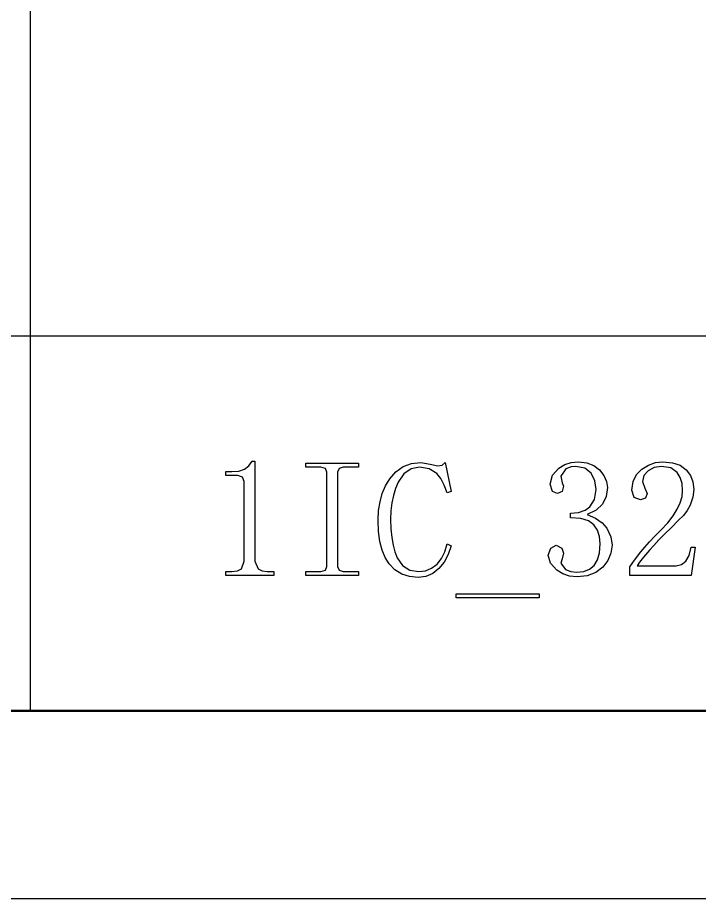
# Model space of a CAD drawing. Extents: x 0 to 420, y 0 to 297.
# Drawn here: x 310.65 to 328.85, y 0 to 23.5 of the extents above; entities that cross this region are included whole.
import ezdxf

# ---------------------------------------------------------------- set-up
doc = ezdxf.new("R2010")
doc.units = 0

msp = doc.modelspace()

# ---------------------------------------------------------------- linework, layer by layer
at = {"color": 7, "lineweight": 25}
for p, q in [((311, 5), (311, 35)), ((415, 15), (303, 15)), ((0, 0), (420, 0))]:
    msp.add_line(p, q, dxfattribs=at)
at = {"color": 7, "lineweight": 50}
for p, q in [((415, 5), (25, 5)), ((235, 5), (415, 5)), ((235, 5), (415, 5)), ((235, 5), (415, 5)), ((235, 5), (415, 5)), ((235, 5), (415, 5)), ((235, 5), (415, 5)), ((235, 5), (415, 5))]:
    msp.add_line(p, q, dxfattribs=at)
at = {"color": 7, "lineweight": 25}
for points in [[(316.985, 11.666), (316.985, 9), (317.073, 8.789), (317.178, 8.737), (317.318, 8.719), (317.494, 8.719), (317.494, 8.614), (316.213, 8.614), (316.213, 8.719), (316.371, 8.719), (316.522, 8.737), (316.625, 8.789), (316.704, 9), (316.704, 11.123), (316.66, 11.237), (316.529, 11.28), (316.213, 11.28), (316.213, 11.386), (316.371, 11.386), (316.562, 11.403), (316.713, 11.456), (316.829, 11.544), (316.915, 11.666)], [(318.346, 11.508), (318.346, 11.614), (319.75, 11.614), (319.75, 11.508), (319.346, 11.508), (319.232, 11.473), (319.189, 11.368), (319.189, 8.859), (319.232, 8.754), (319.346, 8.719), (319.75, 8.719), (319.75, 8.614), (318.346, 8.614), (318.346, 8.719), (318.75, 8.719), (318.873, 8.754), (318.908, 8.859), (318.908, 11.368), (318.873, 11.473), (318.75, 11.508)], [(321.347, 8.561), (321.114, 8.584), (320.906, 8.653), (320.724, 8.768), (320.566, 8.93), (320.462, 9.094), (320.381, 9.292), (320.323, 9.523), (320.289, 9.788), (320.277, 10.087), (320.289, 10.345), (320.326, 10.584), (320.387, 10.805), (320.473, 11.008), (320.584, 11.193), (320.751, 11.385), (320.946, 11.522), (321.168, 11.604), (321.417, 11.631), (321.663, 11.587), (321.873, 11.544), (321.987, 11.561), (322.066, 11.631), (322.224, 10.859), (322.119, 10.824), (322.041, 11.029), (321.948, 11.199), (321.838, 11.333), (321.637, 11.465), (321.382, 11.508), (321.155, 11.464), (320.965, 11.329), (320.812, 11.105), (320.739, 10.936), (320.683, 10.751), (320.643, 10.551), (320.618, 10.336), (320.61, 10.105), (320.617, 9.857), (320.638, 9.631), (320.673, 9.427), (320.723, 9.246), (320.786, 9.087), (320.928, 8.883), (321.121, 8.76), (321.365, 8.719), (321.543, 8.741), (321.704, 8.809), (321.847, 8.921), (321.967, 9.07), (322.058, 9.248), (322.119, 9.456), (322.224, 9.403), (322.149, 9.172), (322.041, 8.97), (321.9, 8.798), (321.733, 8.666), (321.549, 8.587)], [(326.517, 9.421), (326.49, 9.207), (326.408, 9.011), (326.271, 8.833), (326.086, 8.692), (325.858, 8.607), (325.587, 8.579), (325.386, 8.598), (325.205, 8.657), (325.043, 8.754), (324.872, 8.943), (324.815, 9.158), (324.885, 9.342), (325.026, 9.421), (325.175, 9.342), (325.219, 9.21), (325.184, 9.061), (325.149, 8.947), (325.28, 8.772), (325.418, 8.719), (325.57, 8.701), (325.763, 8.722), (325.92, 8.783), (326.043, 8.886), (326.131, 9.031), (326.184, 9.221), (326.201, 9.456), (326.183, 9.653), (326.127, 9.822), (326.034, 9.965), (325.891, 10.072), (325.684, 10.136), (325.412, 10.158), (325.412, 10.28), (325.625, 10.299), (325.798, 10.354), (325.929, 10.447), (326.054, 10.647), (326.096, 10.912), (326.063, 11.142), (325.964, 11.342), (325.795, 11.48), (325.552, 11.526), (325.425, 11.511), (325.289, 11.465), (325.149, 11.263), (325.184, 11.087), (325.219, 11), (325.184, 10.859), (325.061, 10.807), (324.929, 10.859), (324.868, 11.052), (324.925, 11.291), (325.096, 11.482), (325.256, 11.575), (325.431, 11.63), (325.622, 11.649), (325.841, 11.624), (326.028, 11.551), (326.184, 11.43), (326.301, 11.28), (326.371, 11.125), (326.394, 10.965), (326.361, 10.721), (326.263, 10.517), (326.094, 10.357), (325.85, 10.245), (326.08, 10.142), (326.256, 10.019), (326.377, 9.877), (326.482, 9.649)], [(328.4, 10.877), (328.385, 11.071), (328.338, 11.232), (328.26, 11.359), (328.085, 11.484), (327.839, 11.526), (327.644, 11.498), (327.479, 11.412), (327.368, 11.283), (327.33, 11.123), (327.392, 10.947), (327.453, 10.807), (327.409, 10.675), (327.278, 10.631), (327.111, 10.693), (327.05, 10.894), (327.079, 11.121), (327.167, 11.308), (327.313, 11.456), (327.492, 11.563), (327.679, 11.627), (327.874, 11.649), (328.13, 11.625), (328.338, 11.555), (328.497, 11.438), (328.609, 11.286), (328.676, 11.111), (328.699, 10.912), (328.675, 10.701), (328.602, 10.491), (328.525, 10.353), (328.423, 10.218), (328.295, 10.087), (328.101, 9.898), (327.926, 9.724), (327.77, 9.564), (327.633, 9.419), (327.514, 9.289), (327.358, 9.107), (327.249, 8.969), (327.19, 8.877), (328.225, 8.877), (328.37, 8.908), (328.488, 9), (328.576, 9.153), (328.629, 9.368), (328.734, 9.368), (328.629, 8.614), (326.997, 8.614), (326.997, 8.842), (327.113, 9.022), (327.286, 9.245), (327.396, 9.374), (327.521, 9.513), (327.663, 9.663), (327.822, 9.824), (328.003, 10.019), (328.149, 10.206), (328.26, 10.386), (328.338, 10.557), (328.385, 10.721)], [(322.359, 8.017), (322.359, 8.123), (324.57, 8.123), (324.57, 8.017)]]:
    msp.add_lwpolyline(points, close=True, dxfattribs=at)

doc.saveas('drawing.dxf')
